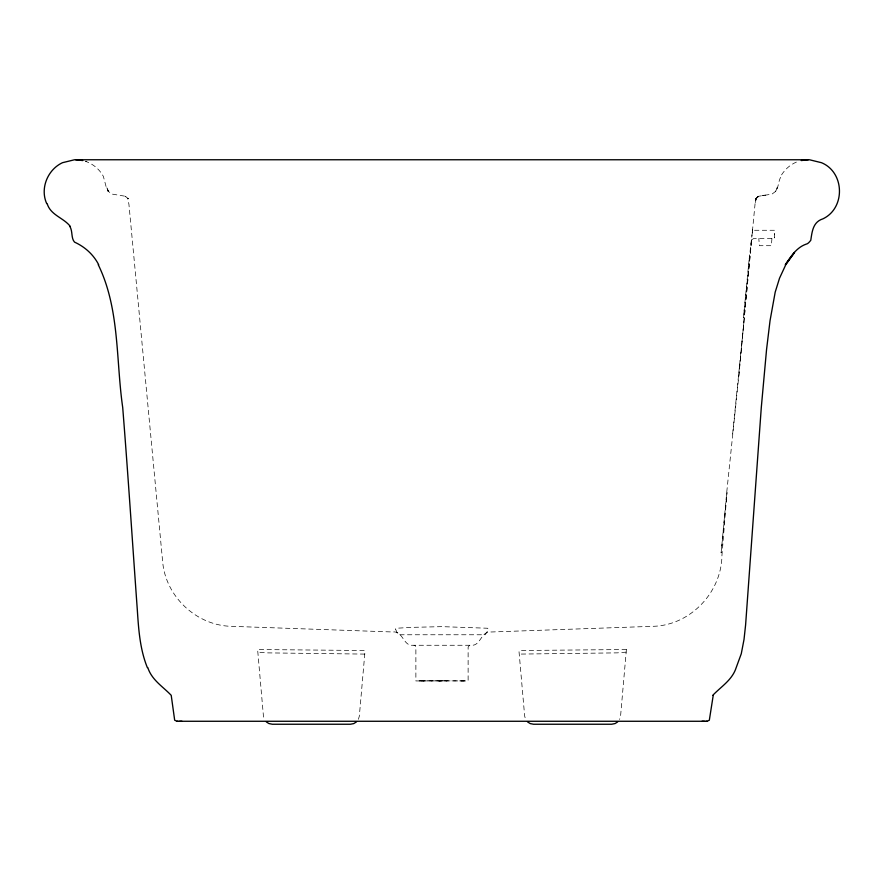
<?xml version="1.0" encoding="UTF-8"?>
<svg xmlns="http://www.w3.org/2000/svg" width="884" height="884" viewBox="0 0 884 884"><rect width="100%" height="100%" fill="white"/><g stroke="black" fill="none" stroke-linecap="round" stroke-linejoin="round"><path stroke-width="0.66" stroke-dasharray="4.42 3.31" d="M774.483 237.155L774.483 237.365M771.931 238.57L771.356 245.697L759.378 245.697L758.815 238.57M626.391 649.541L620.568 716.106L619.574 719.488M85.682 161.385L86.245 161.385L85.682 161.374C93.196 164.015 99.594 169.397 103.384 176.413L106.367 187.695L108.312 191.618L106.842 187.695L108.688 191.618L111.97 194.082L126.268 196.403L125.274 196.403L128.346 198.668L127.782 198.668L128.931 204.348L162.667 561.837C165.662 596.523 196.292 625.386 231.1 626.314L392.64 631.983C402.408 630.624 403.027 644.248 411.071 645.265L472.929 645.265C480.973 644.248 481.592 630.624 491.36 631.983L652.9 626.314C690.205 625.496 721.565 592.479 721.941 555.439L726.991 492.41L721.112 552.854L726.714 492.476L738.814 375.965L751.61 239.741L751.555 240.293L753.444 238.57L774.483 238.57L774.483 230.271L754.604 230.271C752.461 230.172 752.715 226.536 752.527 230.16M751.51 240.768L738.814 375.965M752.45 230.934L752.207 233.475L752.317 232.315M732.637 433.956L744.35 317.886M752.428 231.177L755.146 202.966L756.129 198.668L758.074 196.403M758.627 196.403L755.654 198.668L758.56 196.403L756.074 198.668L755.212 202.933L756.218 198.668L758.726 196.403L757.732 196.403L772.03 194.082L775.312 191.618L777.158 187.695L775.599 191.618C778.837 187.088 778.119 181.198 781.091 176.413L780.616 176.413C784.495 169.75 790.318 164.115 798.318 161.374L797.755 161.374L798.318 161.385M358.418 719.311L359.335 716.106L365.026 651.066L364.374 650.701A8.707 0.961 -2.5 0 0 356.208 650.436L257.609 649.53L263.432 716.106L264.427 719.488M626.17 652.138L617.231 652.867L519.24 654.094M364.761 654.094L266.769 652.867L257.83 652.138M423.524 680.934L417.878 680.879L447.017 680.835L415.878 680.945L415.878 647.21L415.336 645.839L413.988 645.276M460.476 680.934L466.122 680.879L420.673 680.879M125.274 196.403L125.926 196.403M755.654 198.668L756.218 198.668M127.782 198.668L128.346 198.668M469.481 645.276L468.122 647.21L468.122 680.945L436.983 680.835L442 680.923M626.391 649.53L527.792 650.436A8.707 0.961 2.5 0 0 519.637 650.701L518.974 651.055L524.665 716.106L525.582 719.311M106.842 187.695L108.312 191.618M774.483 233.995L774.483 234.79L774.483 233.917M749.057 260.051L743.411 317.875L752.052 234.514L749.057 260.051M395.513 629.043L397.745 634.137L398.794 634.767L485.206 634.767L488.565 629.496L487.504 628.237L442 626.645L411.657 627.364L396.496 628.237L395.513 629.043M765.688 195.132L762.45 195.408L765.688 195.132"/><path stroke-width="1.33" d="M713.233 695.332L709.322 720.239L707.034 721.267L176.966 721.267L174.678 720.239L171.22 695.332C162.976 686.614 151.75 680.039 147.816 667.63L147.363 667.63C140.004 649.464 138.611 629.74 137.351 610.391C132.467 542.732 128.092 475.039 122.699 407.413C115.87 360.042 119.837 308.803 98.246 264.725L98.699 264.736C93.373 254.426 84.82 246.846 74.554 242.128C70.897 238.127 72.875 231.299 69.88 226.481L70.333 226.481C63.747 217.784 50.565 215.287 47.139 203.563L46.686 203.563C39.879 188.447 47.648 169.573 62.51 162.689L74.521 159.761L809.479 159.761L821.49 162.7C844.795 172.314 845.59 208.138 822.916 218.845C812.96 221.995 812.153 231.365 810.772 240.326C809.567 241.686 808.208 243.829 805.954 244.216C796.351 247.653 790.727 256.692 785.301 264.736L794.528 252.437L785.777 264.736L779.522 278.228L775.191 292.162L770.041 320.682L766.561 349.512L761.301 407.413L745.599 624.955L744.019 639.464L741.278 653.74L736.184 667.63C732.25 680.039 721.024 686.614 712.78 695.332L712.78 695.332M356.517 721.841L353.777 723.587L350.462 724.239L272.305 724.239L268.88 723.532L266.305 721.908M617.695 721.908L615.12 723.532L611.695 724.239L533.538 724.239L530.223 723.587L527.483 721.841M801.224 160.556L808.274 159.761M176.966 721.267L178.049 721.267M179.54 721.267L181.971 721.267M702.029 721.267L704.46 721.267M705.951 721.267L707.034 721.267M75.726 159.761L82.776 160.556"/></g></svg>
